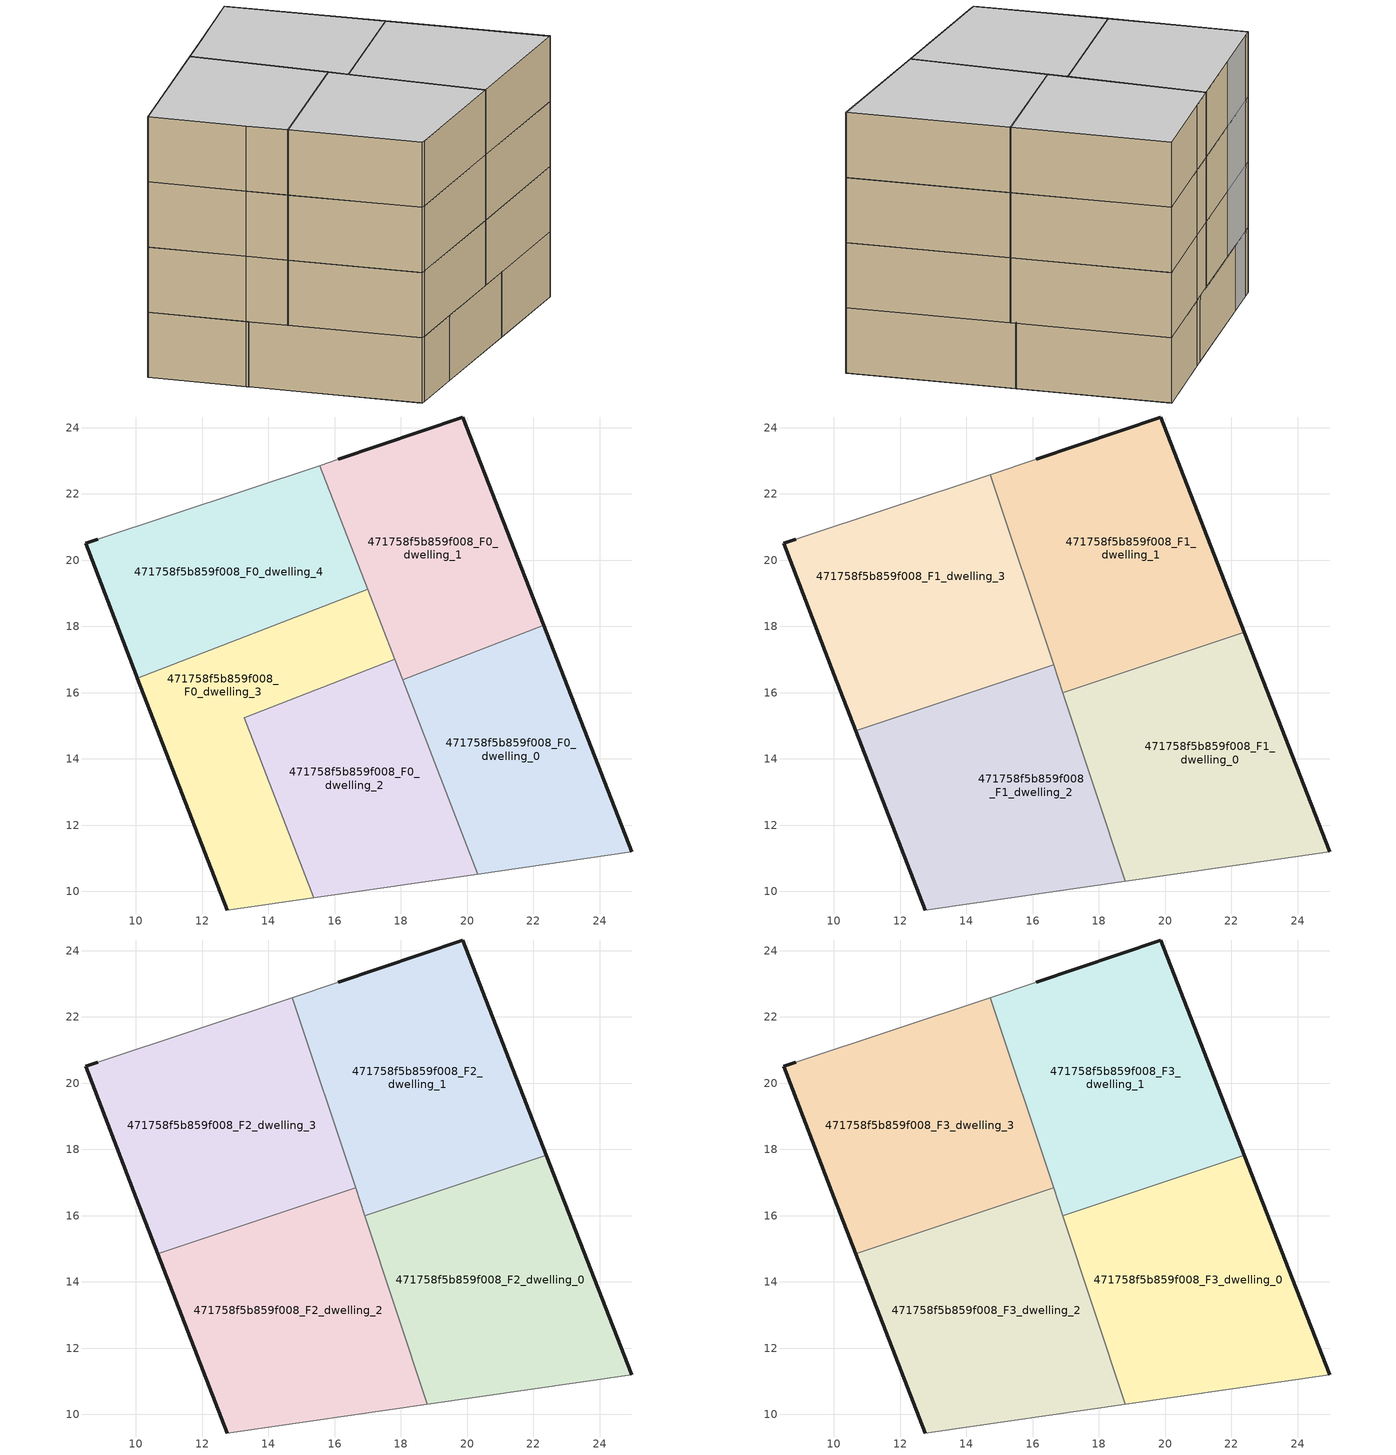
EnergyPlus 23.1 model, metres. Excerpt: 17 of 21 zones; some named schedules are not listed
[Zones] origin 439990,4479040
471758f5b859f008_F0_dwelling_0
 floor ground (EU_floor_Construction): 24.96,11.19 22.31,18.04 18.05,16.39 20.32,10.52 z0
 wall outside (EU_wall_Construction): 22.31,18.04 24.96,11.19 z0:3
 wall adiabatic (EU_wall_Construction): 24.96,11.19 20.32,10.52 z0:3
 wall to 471758f5b859f008_F0_dwelling_1 (EU_wall_Construction): 18.05,16.39 22.31,18.04 z0:3
 wall to 471758f5b859f008_F0_dwelling_2 (EU_wall_Construction): 20.32,10.52 18.05,16.39 z0:3
471758f5b859f008_F0_dwelling_1
 floor ground (EU_floor_Construction): 22.31,18.04 19.87,24.32 16.11,23.04 15.55,22.86 18.05,16.39 z0
 wall outside (EU_wall_Construction): 16.11,23.04 19.87,24.32 22.31,18.04 z0:3
 wall adiabatic (EU_wall_Construction): 15.55,22.86 16.11,23.04 z0:3
 wall to 471758f5b859f008_F0_dwelling_4 (EU_wall_Construction): 16.99,19.12 15.55,22.86 z0:3
 wall to 471758f5b859f008_F0_dwelling_3 (EU_wall_Construction): 17.81,17 17,19.12 z0:3
 wall to 471758f5b859f008_F0_dwelling_2 (EU_wall_Construction): 18.05,16.39 17.81,17 z0:3
471758f5b859f008_F0_dwelling_2
 floor ground (EU_floor_Construction): 20.32,10.52 17.81,17 13.26,15.25 15.37,9.81 z0
 wall to 471758f5b859f008_F0_dwelling_3 (EU_wall_Construction): 15.37,9.81 13.26,15.25 17.81,17 z0:3
 wall adiabatic (EU_wall_Construction): 20.32,10.52 15.37,9.81 z0:3
471758f5b859f008_F0_dwelling_3
 floor ground (EU_floor_Construction): 15.37,9.81 13.26,15.25 17.81,17 16.99,19.12 10.04,16.43 12.75,9.44 12.95,9.46 z0
 wall outside (EU_wall_Construction): 12.75,9.44 10.04,16.43 z0:3
 wall adiabatic (EU_wall_Construction): 15.37,9.81 12.95,9.46 12.75,9.44 z0:3
 wall to 471758f5b859f008_F0_dwelling_4 (EU_wall_Construction): 10.04,16.43 16.99,19.12 z0:3
471758f5b859f008_F0_dwelling_4
 floor ground (EU_floor_Construction): 16.99,19.12 15.55,22.86 8.85,20.63 8.49,20.5 10.01,16.53 10.04,16.43 z0
 wall outside (EU_wall_Construction): 10.04,16.43 10.01,16.53 8.49,20.5 8.85,20.63 z0:3
 wall adiabatic (EU_wall_Construction): 8.85,20.63 15.55,22.86 z0:3
471758f5b859f008_F1_dwelling_0
 floor to 471758f5b859f008_F0_dwelling_0 (EU_floor_Construction): 24.96,11.19 22.39,17.82 18.05,16.38 20.32,10.52 z3
 floor to 471758f5b859f008_F0_dwelling_2 (EU_floor_Construction): 20.32,10.52 18.05,16.38 16.9,16 18.79,10.3 z3
 wall outside (EU_wall_Construction): 22.39,17.82 24.96,11.19 z3:6
 wall adiabatic (EU_wall_Construction): 24.96,11.19 18.79,10.3 z3:6
 wall to 471758f5b859f008_F1_dwelling_1 (EU_wall_Construction): 16.9,16 22.39,17.82 z3:6
 wall to 471758f5b859f008_F1_dwelling_2 (EU_wall_Construction): 18.79,10.3 16.9,16 z3:6
471758f5b859f008_F1_dwelling_1
 floor to 471758f5b859f008_F0_dwelling_1 (EU_floor_Construction): 22.31,18.04 19.87,24.32 16.11,23.04 15.55,22.86 18.05,16.39 z3
 floor to 471758f5b859f008_F0_dwelling_0 (EU_floor_Construction): 22.39,17.82 22.31,18.04 18.05,16.39 18.05,16.38 z3
 floor to 471758f5b859f008_F0_dwelling_4 (EU_floor_Construction): 16.99,19.12 15.55,22.86 14.72,22.58 16,18.73 z3
 floor to 471758f5b859f008_F0_dwelling_2 (EU_floor_Construction): 18.05,16.38 17.81,17 16.71,16.58 16.9,16 z3
 floor to 471758f5b859f008_F0_dwelling_3 (EU_floor_Construction): 17.81,17 16.99,19.12 16,18.73 16.71,16.58 z3
 wall outside (EU_wall_Construction): 16.11,23.04 19.87,24.32 22.39,17.82 z3:6
 wall adiabatic (EU_wall_Construction): 14.72,22.58 16.11,23.04 z3:6
 wall to 471758f5b859f008_F1_dwelling_3 (EU_wall_Construction): 16.63,16.83 14.72,22.58 z3:6
 wall to 471758f5b859f008_F1_dwelling_2 (EU_wall_Construction): 16.9,16 16.63,16.83 z3:6
471758f5b859f008_F1_dwelling_2
 floor to 471758f5b859f008_F0_dwelling_2 (EU_floor_Construction): 18.79,10.3 16.71,16.58 13.26,15.25 15.37,9.81 z3
 floor to 471758f5b859f008_F0_dwelling_3 (EU_floor_Construction): 15.37,9.81 13.26,15.25 16.71,16.58 16.63,16.83 10.65,14.86 12.75,9.44 12.95,9.46 z3
 wall outside (EU_wall_Construction): 12.75,9.44 10.65,14.86 z3:6
 wall adiabatic (EU_wall_Construction): 18.79,10.3 12.95,9.46 12.75,9.44 z3:6
 wall to 471758f5b859f008_F1_dwelling_3 (EU_wall_Construction): 10.65,14.86 16.63,16.83 z3:6
471758f5b859f008_F1_dwelling_3
 floor to 471758f5b859f008_F0_dwelling_4 (EU_floor_Construction): 16,18.73 14.72,22.58 8.85,20.63 8.49,20.5 10.01,16.53 10.04,16.43 z3
 floor to 471758f5b859f008_F0_dwelling_3 (EU_floor_Construction): 16.63,16.83 16,18.73 10.04,16.43 10.65,14.86 z3
 wall outside (EU_wall_Construction): 10.65,14.86 10.01,16.53 8.49,20.5 8.85,20.63 z3:6
 wall adiabatic (EU_wall_Construction): 8.85,20.63 14.72,22.58 z3:6
471758f5b859f008_F2_dwelling_0
 floor to 471758f5b859f008_F1_dwelling_0 (EU_floor_Construction): 24.96,11.19 22.39,17.82 16.9,16 18.79,10.3 z6
 wall outside (EU_wall_Construction): 22.39,17.82 24.96,11.19 z6:9
 wall adiabatic (EU_wall_Construction): 24.96,11.19 18.79,10.3 z6:9
 wall to 471758f5b859f008_F2_dwelling_1 (EU_wall_Construction): 16.9,16 22.39,17.82 z6:9
 wall to 471758f5b859f008_F2_dwelling_2 (EU_wall_Construction): 18.79,10.3 16.9,16 z6:9
471758f5b859f008_F2_dwelling_1
 floor to 471758f5b859f008_F1_dwelling_1 (EU_floor_Construction): 22.39,17.82 19.87,24.32 16.11,23.04 14.72,22.58 16.9,16 z6
 wall outside (EU_wall_Construction): 16.11,23.04 19.87,24.32 22.39,17.82 z6:9
 wall adiabatic (EU_wall_Construction): 14.72,22.58 16.11,23.04 z6:9
 wall to 471758f5b859f008_F2_dwelling_3 (EU_wall_Construction): 16.63,16.83 14.72,22.58 z6:9
 wall to 471758f5b859f008_F2_dwelling_2 (EU_wall_Construction): 16.9,16 16.63,16.83 z6:9
471758f5b859f008_F2_dwelling_2
 floor to 471758f5b859f008_F1_dwelling_2 (EU_floor_Construction): 18.79,10.3 16.63,16.83 10.65,14.86 12.75,9.44 12.95,9.46 z6
 wall outside (EU_wall_Construction): 12.75,9.44 10.65,14.86 z6:9
 wall adiabatic (EU_wall_Construction): 18.79,10.3 12.95,9.46 12.75,9.44 z6:9
 wall to 471758f5b859f008_F2_dwelling_3 (EU_wall_Construction): 10.65,14.86 16.63,16.83 z6:9
471758f5b859f008_F2_dwelling_3
 floor to 471758f5b859f008_F1_dwelling_3 (EU_floor_Construction): 16.63,16.83 14.72,22.58 8.85,20.63 8.49,20.5 10.01,16.53 10.65,14.86 z6
 wall outside (EU_wall_Construction): 10.65,14.86 10.01,16.53 8.49,20.5 8.85,20.63 z6:9
 wall adiabatic (EU_wall_Construction): 8.85,20.63 14.72,22.58 z6:9
471758f5b859f008_F3_dwelling_0
 floor to 471758f5b859f008_F2_dwelling_0 (EU_floor_Construction): 24.96,11.19 22.39,17.82 16.9,16 18.79,10.3 z9
 wall outside (EU_wall_Construction): 22.39,17.82 24.96,11.19 z9:12
 wall adiabatic (EU_wall_Construction): 24.96,11.19 18.79,10.3 z9:12
 wall to 471758f5b859f008_F3_dwelling_1 (EU_wall_Construction): 16.9,16 22.39,17.82 z9:12
 wall to 471758f5b859f008_F3_dwelling_2 (EU_wall_Construction): 18.79,10.3 16.9,16 z9:12
 ceiling to 471758f5b859f008_F4_dwelling_0 (EU_floor_Construction): 22.39,17.82 24.96,11.19 18.79,10.3 16.9,16 z12
471758f5b859f008_F3_dwelling_1
 floor to 471758f5b859f008_F2_dwelling_1 (EU_floor_Construction): 22.39,17.82 19.87,24.32 16.11,23.04 14.72,22.58 16.9,16 z9
 wall outside (EU_wall_Construction): 16.11,23.04 19.87,24.32 22.39,17.82 z9:12
 wall adiabatic (EU_wall_Construction): 14.72,22.58 16.11,23.04 z9:12
 wall to 471758f5b859f008_F3_dwelling_3 (EU_wall_Construction): 16.63,16.83 14.72,22.58 z9:12
 wall to 471758f5b859f008_F3_dwelling_2 (EU_wall_Construction): 16.9,16 16.63,16.83 z9:12
 ceiling to 471758f5b859f008_F4_dwelling_1 (EU_floor_Construction): 19.87,24.32 22.39,17.82 16.9,16 14.72,22.58 16.11,23.04 z12
471758f5b859f008_F3_dwelling_2
 floor to 471758f5b859f008_F2_dwelling_2 (EU_floor_Construction): 18.79,10.3 16.63,16.83 10.65,14.86 12.75,9.44 12.95,9.46 z9
 wall outside (EU_wall_Construction): 12.75,9.44 10.65,14.86 z9:12
 wall adiabatic (EU_wall_Construction): 18.79,10.3 12.95,9.46 12.75,9.44 z9:12
 wall to 471758f5b859f008_F3_dwelling_3 (EU_wall_Construction): 10.65,14.86 16.63,16.83 z9:12
 ceiling to 471758f5b859f008_F4_dwelling_2 (EU_floor_Construction): 16.63,16.83 18.79,10.3 12.95,9.46 12.75,9.44 10.65,14.86 z12
471758f5b859f008_F3_dwelling_3
 floor to 471758f5b859f008_F2_dwelling_3 (EU_floor_Construction): 16.63,16.83 14.72,22.58 8.85,20.63 8.49,20.5 10.01,16.53 10.65,14.86 z9
 wall outside (EU_wall_Construction): 10.65,14.86 10.01,16.53 8.49,20.5 8.85,20.63 z9:12
 wall adiabatic (EU_wall_Construction): 8.85,20.63 14.72,22.58 z9:12
 ceiling to 471758f5b859f008_F4_dwelling_3 (EU_floor_Construction): 14.72,22.58 16.63,16.83 10.65,14.86 10.01,16.53 8.49,20.5 8.85,20.63 z12
shading: 16.11,23.04 8.85,20.64 z0:12
[Building]
EU S2 Campaign: North Axis=0; Terrain=City; Solar Distribution=FullExterior
[Site:Location]
Madrid: Latitude=40.5; Longitude=-3.5; Time Zone=1; Elevation=609
[SizingPeriod:WeatherFileDays]
AnnualSizingPeriod: Begin Month=1; Begin Day of Month=1; End Month=12; End Day of Month=31; Day of Week for Start Day=Monday; Use Weather File Daylight Saving Period=No; Use Weather File Rain and Snow Indicators=No
[MATERIAL]
EU_InternalMass_Material: Roughness=MediumRough; Thickness=0.1; Conductivity=1; Density=1800; Specific Heat=900; Thermal Absorptance=0.9; Solar Absorptance=0.7; Visible Absorptance=0.7
[MATERIAL:NOMASS] Roughness=MediumRough; Thermal Absorptance=0.9; Solar Absorptance=0.7; Visible Absorptance=0.7
Name | Thermal Resistance
EU_wall_NoMass | 1.60022
EU_floor_NoMass | 0.470652
[CONSTRUCTION]
EU_wall_Construction: EU_wall_NoMass
EU_floor_Construction: EU_floor_NoMass
EU_InternalMass_Construction: EU_InternalMass_Material
[ZONE] Type=1; Multiplier=1; Ceiling Height=autocalculate; Floor Area=autocalculate; Part of Total Floor Area=Yes
Name | Volume
471758f5b859f008_F0_dwelling_0 | 93.4827
471758f5b859f008_F1_dwelling_0; 471758f5b859f008_F2_dwelling_0; 471758f5b859f008_F3_dwelling_0 | 116.875
471758f5b859f008_F0_dwelling_1 | 93.4845
471758f5b859f008_F1_dwelling_1; 471758f5b859f008_F2_dwelling_1; 471758f5b859f008_F3_dwelling_1 | 116.86
471758f5b859f008_F0_dwelling_2 | 93.4977
471758f5b859f008_F1_dwelling_2; 471758f5b859f008_F2_dwelling_2; 471758f5b859f008_F3_dwelling_2 | 116.874
471758f5b859f008_F0_dwelling_3 | 93.4834
471758f5b859f008_F1_dwelling_3; 471758f5b859f008_F2_dwelling_3; 471758f5b859f008_F3_dwelling_3 | 116.861
471758f5b859f008_F0_dwelling_4 | 93.5046
[INTERNALMASS] Construction=EU_InternalMass_Construction
Name | Zone or ZoneList | Surface Area
471758f5b859f008_F0_dwelling_0_EU_InternalMass | 471758f5b859f008_F0_dwelling_0 | 31.1616
471758f5b859f008_F0_dwelling_1_EU_InternalMass | 471758f5b859f008_F0_dwelling_1 | 31.162
471758f5b859f008_F0_dwelling_2_EU_InternalMass | 471758f5b859f008_F0_dwelling_2 | 31.1667
471758f5b859f008_F0_dwelling_3_EU_InternalMass | 471758f5b859f008_F0_dwelling_3 | 31.1612
471758f5b859f008_F0_dwelling_4_EU_InternalMass | 471758f5b859f008_F0_dwelling_4 | 31.1667
471758f5b859f008_F1_dwelling_0_EU_InternalMass | 471758f5b859f008_F1_dwelling_0 | 38.9575
471758f5b859f008_F1_dwelling_1_EU_InternalMass | 471758f5b859f008_F1_dwelling_1 | 38.9543
471758f5b859f008_F1_dwelling_2_EU_InternalMass | 471758f5b859f008_F1_dwelling_2 | 38.9583
471758f5b859f008_F1_dwelling_3_EU_InternalMass | 471758f5b859f008_F1_dwelling_3 | 38.9539
471758f5b859f008_F2_dwelling_0_EU_InternalMass | 471758f5b859f008_F2_dwelling_0 | 38.9575
471758f5b859f008_F2_dwelling_1_EU_InternalMass | 471758f5b859f008_F2_dwelling_1 | 38.9543
471758f5b859f008_F2_dwelling_2_EU_InternalMass | 471758f5b859f008_F2_dwelling_2 | 38.9583
471758f5b859f008_F2_dwelling_3_EU_InternalMass | 471758f5b859f008_F2_dwelling_3 | 38.9539
471758f5b859f008_F3_dwelling_0_EU_InternalMass | 471758f5b859f008_F3_dwelling_0 | 38.9575
471758f5b859f008_F3_dwelling_1_EU_InternalMass | 471758f5b859f008_F3_dwelling_1 | 38.9543
471758f5b859f008_F3_dwelling_2_EU_InternalMass | 471758f5b859f008_F3_dwelling_2 | 38.9583
471758f5b859f008_F3_dwelling_3_EU_InternalMass | 471758f5b859f008_F3_dwelling_3 | 38.9539
[OTHEREQUIPMENT] Fuel Type=Electricity; Design Level Calculation Method=Watts/Area; Power per Zone Floor Area=1; Fraction Latent=0; Fraction Radiant=0; Fraction Lost=0; Carbon Dioxide Generation Rate=0; EndUse Subcategory=EU_Step8_InternalGains
Name | Zone or ZoneList or Space or SpaceList | Schedule
EU_Step8_InternalGain_471758f5b859f008_F0_dwelling_0_f000 | 471758f5b859f008_F0_dwelling_0 | EU_Step8_GainSchedule_471758f5b859f008_F0_dwelling_0_f000
EU_Step8_InternalGain_471758f5b859f008_F0_dwelling_1_f000 | 471758f5b859f008_F0_dwelling_1 | EU_Step8_GainSchedule_471758f5b859f008_F0_dwelling_1_f000
EU_Step8_InternalGain_471758f5b859f008_F0_dwelling_2_f000 | 471758f5b859f008_F0_dwelling_2 | EU_Step8_GainSchedule_471758f5b859f008_F0_dwelling_2_f000
EU_Step8_InternalGain_471758f5b859f008_F0_dwelling_3_f000 | 471758f5b859f008_F0_dwelling_3 | EU_Step8_GainSchedule_471758f5b859f008_F0_dwelling_3_f000
EU_Step8_InternalGain_471758f5b859f008_F0_dwelling_4_f000 | 471758f5b859f008_F0_dwelling_4 | EU_Step8_GainSchedule_471758f5b859f008_F0_dwelling_4_f000
EU_Step8_InternalGain_471758f5b859f008_F1_dwelling_0_f000 | 471758f5b859f008_F1_dwelling_0 | EU_Step8_GainSchedule_471758f5b859f008_F1_dwelling_0_f000
EU_Step8_InternalGain_471758f5b859f008_F1_dwelling_1_f000 | 471758f5b859f008_F1_dwelling_1 | EU_Step8_GainSchedule_471758f5b859f008_F1_dwelling_1_f000
EU_Step8_InternalGain_471758f5b859f008_F1_dwelling_2_f000 | 471758f5b859f008_F1_dwelling_2 | EU_Step8_GainSchedule_471758f5b859f008_F1_dwelling_2_f000
EU_Step8_InternalGain_471758f5b859f008_F1_dwelling_3_f000 | 471758f5b859f008_F1_dwelling_3 | EU_Step8_GainSchedule_471758f5b859f008_F1_dwelling_3_f000
EU_Step8_InternalGain_471758f5b859f008_F2_dwelling_0_f000 | 471758f5b859f008_F2_dwelling_0 | EU_Step8_GainSchedule_471758f5b859f008_F2_dwelling_0_f000
EU_Step8_InternalGain_471758f5b859f008_F2_dwelling_1_f000 | 471758f5b859f008_F2_dwelling_1 | EU_Step8_GainSchedule_471758f5b859f008_F2_dwelling_1_f000
EU_Step8_InternalGain_471758f5b859f008_F2_dwelling_2_f000 | 471758f5b859f008_F2_dwelling_2 | EU_Step8_GainSchedule_471758f5b859f008_F2_dwelling_2_f000
EU_Step8_InternalGain_471758f5b859f008_F2_dwelling_3_f000 | 471758f5b859f008_F2_dwelling_3 | EU_Step8_GainSchedule_471758f5b859f008_F2_dwelling_3_f000
EU_Step8_InternalGain_471758f5b859f008_F3_dwelling_0_f000 | 471758f5b859f008_F3_dwelling_0 | EU_Step8_GainSchedule_471758f5b859f008_F3_dwelling_0_f000
EU_Step8_InternalGain_471758f5b859f008_F3_dwelling_1_f000 | 471758f5b859f008_F3_dwelling_1 | EU_Step8_GainSchedule_471758f5b859f008_F3_dwelling_1_f000
EU_Step8_InternalGain_471758f5b859f008_F3_dwelling_2_f000 | 471758f5b859f008_F3_dwelling_2 | EU_Step8_GainSchedule_471758f5b859f008_F3_dwelling_2_f000
EU_Step8_InternalGain_471758f5b859f008_F3_dwelling_3_f000 | 471758f5b859f008_F3_dwelling_3 | EU_Step8_GainSchedule_471758f5b859f008_F3_dwelling_3_f000
[ZONEVENTILATION:DESIGNFLOWRATE] Schedule=EU_AlwaysOn; Design Flow Rate Calculation Method=AirChanges/Hour; Air Changes per Hour=0.480704; Ventilation Type=Natural; Fan Pressure Rise=0; Fan Total Efficiency=1; Constant Term Coefficient=1; Temperature Term Coefficient=0; Velocity Term Coefficient=0; Velocity Squared Term Coefficient=0; Minimum Indoor Temperature=-100; Maximum Indoor Temperature=100; Delta Temperature=-100; Minimum Outdoor Temperature=-100; Maximum Outdoor Temperature=100; Maximum Wind Speed=40
Name | Zone or ZoneList or Space or SpaceList
EU_ConstantAir_471758f5b859f008_F0_dwelling_0 | 471758f5b859f008_F0_dwelling_0
EU_ConstantAir_471758f5b859f008_F0_dwelling_1 | 471758f5b859f008_F0_dwelling_1
EU_ConstantAir_471758f5b859f008_F0_dwelling_2 | 471758f5b859f008_F0_dwelling_2
EU_ConstantAir_471758f5b859f008_F0_dwelling_3 | 471758f5b859f008_F0_dwelling_3
EU_ConstantAir_471758f5b859f008_F0_dwelling_4 | 471758f5b859f008_F0_dwelling_4
EU_ConstantAir_471758f5b859f008_F1_dwelling_0 | 471758f5b859f008_F1_dwelling_0
EU_ConstantAir_471758f5b859f008_F1_dwelling_1 | 471758f5b859f008_F1_dwelling_1
EU_ConstantAir_471758f5b859f008_F1_dwelling_2 | 471758f5b859f008_F1_dwelling_2
EU_ConstantAir_471758f5b859f008_F1_dwelling_3 | 471758f5b859f008_F1_dwelling_3
EU_ConstantAir_471758f5b859f008_F2_dwelling_0 | 471758f5b859f008_F2_dwelling_0
EU_ConstantAir_471758f5b859f008_F2_dwelling_1 | 471758f5b859f008_F2_dwelling_1
EU_ConstantAir_471758f5b859f008_F2_dwelling_2 | 471758f5b859f008_F2_dwelling_2
EU_ConstantAir_471758f5b859f008_F2_dwelling_3 | 471758f5b859f008_F2_dwelling_3
EU_ConstantAir_471758f5b859f008_F3_dwelling_0 | 471758f5b859f008_F3_dwelling_0
EU_ConstantAir_471758f5b859f008_F3_dwelling_1 | 471758f5b859f008_F3_dwelling_1
EU_ConstantAir_471758f5b859f008_F3_dwelling_2 | 471758f5b859f008_F3_dwelling_2
EU_ConstantAir_471758f5b859f008_F3_dwelling_3 | 471758f5b859f008_F3_dwelling_3
[HVACTEMPLATE:THERMOSTAT] Constant Heating Setpoint=20; Constant Cooling Setpoint=50
EU_HeatOnly_471758f5b859f008_F0_dwelling_0; EU_HeatOnly_471758f5b859f008_F0_dwelling_1; EU_HeatOnly_471758f5b859f008_F0_dwelling_2
